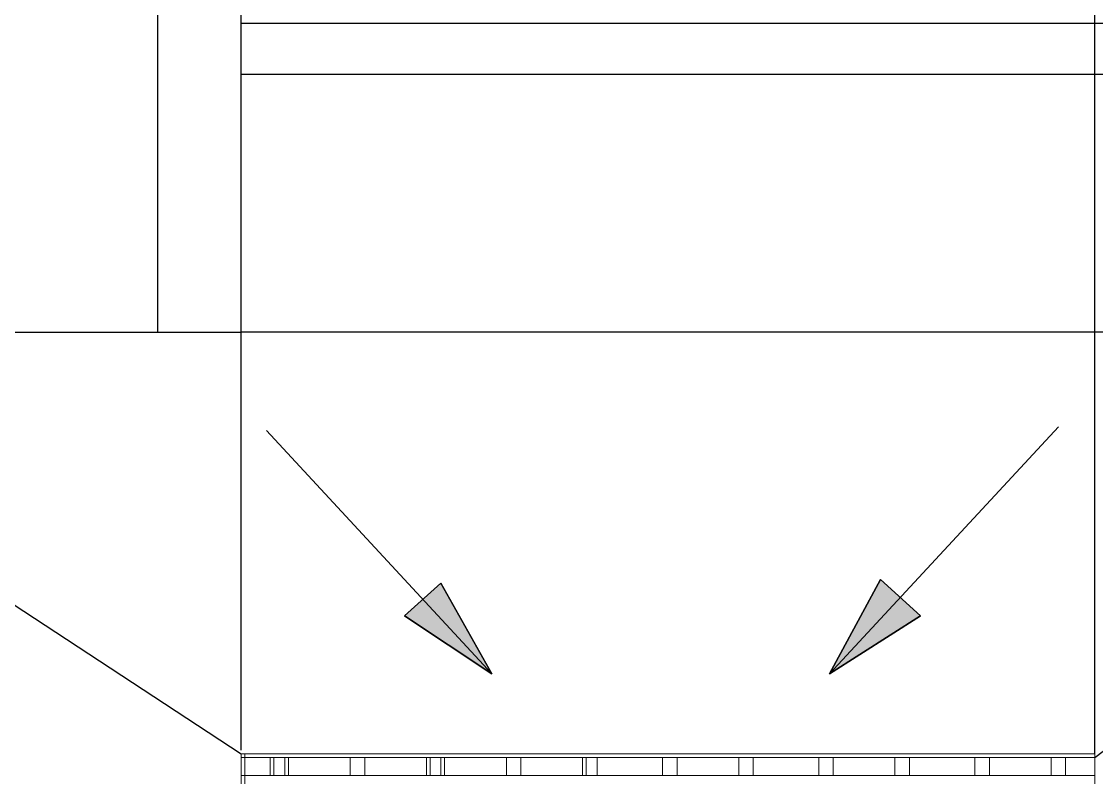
# Model space of a CAD drawing. Header units: millimetres. Extents: x 4241 to 6572, y 870 to 1291.
# Drawn here: x 4916.3 to 4928.83, y 920.59 to 929.4 of the extents above; entities that cross this region are included whole.
import ezdxf

# ---------------------------------------------------------------- set-up
doc = ezdxf.new("R2010")
doc.units = ezdxf.units.MM
doc.layers.add('PDF _0', color=7, linetype='Continuous')
doc.layers.add('PDF _Aquastok Объекты', color=7, linetype='Continuous')

msp = doc.modelspace()

# ---------------------------------------------------------------- linework, layer by layer
at = {"layer": 'PDF _0', "lineweight": 30}
for points in [[(4903.8717, 925.7776), (4918.8582, 925.7776), (4918.8582, 951.6018)], [(4917.8845, 925.7776), (4917.8845, 951.6018)], [(4918.8582, 928.7834), (4938.8825, 928.7834)], [(4911.3649, 925.7776), (4918.8582, 920.8668)], [(4928.8068, 920.8244), (4935.2841, 925.7353)]]:
    msp.add_lwpolyline(points, dxfattribs=at)
at = {"layer": 'PDF _0', "color": 5, "lineweight": 25}
for points in [[(4918.8582, 920.9091), (4918.8582, 930.8154)], [(4928.8068, 920.8668), (4928.8068, 930.8154)]]:
    msp.add_lwpolyline(points, dxfattribs=at)
at = {"layer": 'PDF _0', "lineweight": 30}
msp.add_lwpolyline([(4938.8825, 929.3761), (4938.8825, 925.7776), (4918.8582, 925.7776), (4918.8582, 929.3761)], close=True, dxfattribs=at)
at = {"layer": 'PDF _0', "lineweight": 25}
for points in [[(4926.3091, 922.8988), (4926.7748, 922.4755), (4925.7164, 921.7981), (4926.3091, 922.8988), (4926.7748, 922.4755), (4925.7164, 921.7981), (4928.3835, 924.6769)], [(4921.1866, 922.8565), (4920.7632, 922.4755), (4921.7793, 921.7981), (4921.1866, 922.8565), (4920.7632, 922.4755), (4921.7793, 921.7981), (4919.1545, 924.6346)]]:
    msp.add_lwpolyline(points, dxfattribs=at)
for points in [[(4921.7793, 921.7981), (4920.7632, 922.4755), (4921.1866, 922.8565)], [(4925.7164, 921.7981), (4926.7748, 922.4755), (4926.3091, 922.8988)]]:
    msp.add_lwpolyline(points, close=True, dxfattribs=at)
at = {"layer": 'PDF _0', "transparency": 33554559}
for points in [[(4921.1866, 922.8565), (4920.7632, 922.4755), (4921.7793, 921.7981)], [(4926.3091, 922.8988), (4926.7748, 922.4755), (4925.7164, 921.7981)]]:
    msp.add_solid(points, dxfattribs=at)
at = {"layer": 'PDF _Aquastok Объекты', "lineweight": 20}
for points in [[(4918.9005, 920.8668), (4918.9005, 920.8244), (4918.8582, 920.8244), (4918.8582, 920.8668)], [(4919.2392, 920.6128), (4919.1968, 920.6128), (4919.1968, 920.8244), (4919.2392, 920.8244)], [(4919.1968, 920.8244), (4919.2392, 920.8244), (4919.2815, 920.8244), (4919.3239, 920.8244), (4919.3662, 920.8244), (4919.4085, 920.8244), (4920.1282, 920.8244), (4920.1282, 920.6128), (4919.4085, 920.6128), (4919.3662, 920.6128), (4919.3239, 920.6128), (4919.2815, 920.6128), (4919.2392, 920.6128), (4919.1968, 920.6128), (4919.2392, 920.6128), (4919.2815, 920.6128), (4919.3239, 920.6128), (4919.3662, 920.6128), (4919.3662, 920.8244), (4919.4085, 920.8244), (4919.3662, 920.8244), (4919.3239, 920.8244), (4919.2815, 920.8244), (4919.2392, 920.8244)], [(4919.4085, 920.8244), (4919.4085, 920.6128), (4920.1282, 920.6128), (4920.1282, 920.8244)], [(4920.2976, 920.8244), (4920.2552, 920.8244), (4920.2129, 920.8244), (4920.1705, 920.8244), (4920.1282, 920.8244), (4920.1705, 920.8244), (4920.2129, 920.8244), (4920.2552, 920.8244)], [(4920.2976, 920.8244), (4920.2976, 920.6128), (4921.0172, 920.6128), (4921.0172, 920.8244)], [(4921.2289, 920.8244), (4921.2289, 920.6128), (4921.1866, 920.6128), (4921.1442, 920.6128), (4921.1019, 920.6128), (4921.0596, 920.6128), (4921.0172, 920.6128), (4920.2976, 920.6128), (4920.2976, 920.8244), (4921.0172, 920.8244), (4921.0596, 920.8244), (4921.1019, 920.8244), (4921.1442, 920.8244), (4921.1866, 920.8244)], [(4921.1866, 920.6128), (4921.1866, 920.8244), (4921.1442, 920.8244), (4921.1019, 920.8244), (4921.0596, 920.8244), (4921.0596, 920.6128), (4921.1019, 920.6128), (4921.1442, 920.6128)], [(4922.1179, 920.8244), (4922.0756, 920.8244), (4922.0333, 920.8244), (4921.9909, 920.8244), (4921.9486, 920.8244), (4921.9909, 920.8244), (4922.0333, 920.8244), (4922.0756, 920.8244)], [(4922.88, 920.8244), (4922.88, 920.6128), (4922.8376, 920.6128), (4922.8376, 920.8244), (4922.88, 920.8244), (4922.9223, 920.8244), (4922.9646, 920.8244), (4923.007, 920.8244), (4922.9646, 920.8244), (4922.9223, 920.8244)], [(4923.007, 920.8244), (4923.007, 920.6128)], [(4923.769, 920.6128), (4923.769, 920.8244)], [(4923.9383, 920.8244), (4923.896, 920.8244), (4923.8537, 920.8244), (4923.8113, 920.8244), (4923.769, 920.8244), (4923.8113, 920.8244), (4923.8537, 920.8244), (4923.896, 920.8244)], [(4923.9383, 920.8244), (4923.9383, 920.6128)], [(4924.8274, 920.8244), (4924.785, 920.8244), (4924.7427, 920.8244), (4924.7004, 920.8244), (4924.658, 920.8244), (4924.7004, 920.8244), (4924.7427, 920.8244), (4924.785, 920.8244)], [(4924.8274, 920.6128), (4924.8274, 920.8244), (4924.8274, 920.6128), (4925.5894, 920.6128)], [(4925.7587, 920.8244), (4925.7164, 920.8244), (4925.6741, 920.8244), (4925.6317, 920.8244), (4925.5894, 920.8244), (4925.6317, 920.8244), (4925.6741, 920.8244), (4925.7164, 920.8244)], [(4926.6478, 920.8244), (4926.6054, 920.8244), (4926.5631, 920.8244), (4926.5208, 920.8244), (4926.4784, 920.8244), (4926.5208, 920.8244), (4926.5631, 920.8244), (4926.6054, 920.8244)], [(4927.5791, 920.8244), (4927.5368, 920.8244), (4927.4945, 920.8244), (4927.4521, 920.8244), (4927.4098, 920.8244), (4927.4521, 920.8244), (4927.4945, 920.8244), (4927.5368, 920.8244)], [(4928.4682, 920.8244), (4928.4258, 920.8244), (4928.3835, 920.8244), (4928.3412, 920.8244), (4928.2988, 920.8244), (4928.3412, 920.8244), (4928.3835, 920.8244), (4928.4258, 920.8244)], [(4928.8068, 920.8244), (4928.4682, 920.8244)], [(4928.8068, 920.8244), (4928.8068, 920.8668)], [(4920.2976, 920.6128), (4920.2552, 920.6128), (4920.2129, 920.6128), (4920.1705, 920.6128), (4920.1282, 920.6128), (4920.1705, 920.6128), (4920.2129, 920.6128), (4920.2552, 920.6128)], [(4922.1179, 920.6128), (4922.0756, 920.6128), (4922.0333, 920.6128), (4921.9909, 920.6128), (4921.9486, 920.6128), (4921.9909, 920.6128), (4922.0333, 920.6128), (4922.0756, 920.6128)], [(4922.8376, 920.6128), (4922.88, 920.6128), (4922.9223, 920.6128), (4922.9646, 920.6128), (4923.007, 920.6128), (4922.9646, 920.6128), (4922.9223, 920.6128), (4922.88, 920.6128)], [(4923.9383, 920.6128), (4923.896, 920.6128), (4923.8537, 920.6128), (4923.8113, 920.6128), (4923.769, 920.6128), (4923.8113, 920.6128), (4923.8537, 920.6128), (4923.896, 920.6128)], [(4924.8274, 920.6128), (4924.785, 920.6128), (4924.7427, 920.6128), (4924.7004, 920.6128), (4924.658, 920.6128), (4924.7004, 920.6128), (4924.7427, 920.6128), (4924.785, 920.6128)], [(4925.7587, 920.6128), (4925.7164, 920.6128), (4925.6741, 920.6128), (4925.6317, 920.6128), (4925.5894, 920.6128), (4925.6317, 920.6128), (4925.6741, 920.6128), (4925.7164, 920.6128)], [(4926.6478, 920.6128), (4926.6054, 920.6128), (4926.5631, 920.6128), (4926.5208, 920.6128), (4926.4784, 920.6128), (4926.5208, 920.6128), (4926.5631, 920.6128), (4926.6054, 920.6128)], [(4926.6478, 920.6128), (4927.4098, 920.6128)], [(4927.5791, 920.6128), (4927.5368, 920.6128), (4927.4945, 920.6128), (4927.4521, 920.6128), (4927.4098, 920.6128), (4927.4521, 920.6128), (4927.4945, 920.6128), (4927.5368, 920.6128)], [(4928.4682, 920.6128), (4928.4258, 920.6128), (4928.3835, 920.6128), (4928.3412, 920.6128), (4928.2988, 920.6128), (4928.3412, 920.6128), (4928.3835, 920.6128), (4928.4258, 920.6128)], [(4928.4682, 920.6128), (4928.8068, 920.6128)]]:
    msp.add_lwpolyline(points, close=True, dxfattribs=at)
for points in [[(4918.8582, 920.8244), (4918.8582, 920.1471), (4918.8582, 920.6128), (4918.9005, 920.6128), (4918.9005, 920.1471), (4919.1122, 920.1471), (4919.1545, 920.1471), (4919.1968, 920.1471), (4919.1968, 920.1047), (4919.1968, 919.8507)], [(4918.9005, 920.8668), (4928.8068, 920.8668)], [(4918.9005, 920.8244), (4918.9005, 920.8244)], [(4919.1968, 920.8244), (4918.9005, 920.8244), (4919.1968, 920.8244)], [(4918.9005, 920.8244), (4918.9005, 920.8244)], [(4918.9005, 920.8244), (4918.9005, 920.6128), (4918.9005, 920.8244)], [(4919.4085, 920.8244), (4919.4085, 920.8244)], [(4920.1282, 920.8244), (4920.1282, 920.8244)], [(4920.2976, 920.8244), (4920.2976, 920.8244)], [(4921.0596, 920.8244), (4921.0172, 920.8244), (4921.0596, 920.8244)], [(4921.0172, 920.8244), (4921.0172, 920.8244)], [(4921.2289, 920.8244), (4921.1866, 920.8244), (4921.2289, 920.8244)], [(4921.9486, 920.8244), (4921.2289, 920.8244), (4921.9486, 920.8244)], [(4921.9486, 920.6128), (4921.9486, 920.8244), (4921.9486, 920.6128)], [(4922.1179, 920.8244), (4922.1179, 920.8244)], [(4922.8376, 920.8244), (4922.1179, 920.8244), (4922.8376, 920.8244)], [(4922.1179, 920.6128), (4922.1179, 920.8244), (4922.1179, 920.6128)], [(4922.88, 920.8244), (4922.8376, 920.8244), (4922.88, 920.8244)], [(4922.8376, 920.8244), (4922.8376, 920.8244)], [(4923.769, 920.8244), (4923.007, 920.8244), (4923.769, 920.8244)], [(4923.769, 920.8244), (4923.769, 920.8244)], [(4924.658, 920.8244), (4923.9383, 920.8244), (4924.658, 920.8244)], [(4923.9383, 920.8244), (4923.9383, 920.8244)], [(4924.658, 920.6128), (4924.658, 920.8244), (4924.658, 920.6128)], [(4924.658, 920.8244), (4924.658, 920.8244)], [(4925.5894, 920.8244), (4924.8274, 920.8244), (4925.5894, 920.8244)], [(4924.8274, 920.8244), (4924.8274, 920.8244)], [(4925.5894, 920.6128), (4925.5894, 920.8244), (4925.5894, 920.6128)], [(4925.5894, 920.8244), (4925.5894, 920.8244)], [(4925.7587, 920.6128), (4925.7587, 920.8244), (4925.7587, 920.6128)], [(4925.7587, 920.8244), (4925.7587, 920.8244)], [(4926.4784, 920.8244), (4925.7587, 920.8244), (4926.4784, 920.8244)], [(4926.4784, 920.8244), (4926.4784, 920.8244)], [(4926.4784, 920.6128), (4926.4784, 920.8244), (4926.4784, 920.6128)], [(4926.6478, 920.8244), (4926.6478, 920.8244)], [(4927.4098, 920.8244), (4926.6478, 920.8244), (4927.4098, 920.8244)], [(4926.6478, 920.6128), (4926.6478, 920.8244), (4926.6478, 920.6128)], [(4927.4098, 920.6128), (4927.4098, 920.8244), (4927.4098, 920.6128)], [(4927.4098, 920.8244), (4927.4098, 920.8244)], [(4927.5791, 920.6128), (4927.5791, 920.8244), (4927.5791, 920.6128)], [(4927.5791, 920.8244), (4927.5791, 920.8244)], [(4928.2988, 920.8244), (4927.5791, 920.8244), (4928.2988, 920.8244)], [(4928.2988, 920.8244), (4928.2988, 920.8244)], [(4928.2988, 920.6128), (4928.2988, 920.8244), (4928.2988, 920.6128)], [(4928.4682, 920.8244), (4928.4682, 920.8244)], [(4928.4682, 920.6128), (4928.4682, 920.8244), (4928.4682, 920.6128)], [(4928.8068, 920.6128), (4928.8068, 920.8244), (4928.8068, 920.6128)], [(4928.8068, 920.8244), (4928.8068, 920.8244)], [(4928.8068, 920.8244), (4928.8068, 920.8244)], [(4928.8068, 920.8244), (4928.8068, 920.1471)], [(4918.9005, 920.6128), (4918.8582, 920.6128), (4918.9005, 920.6128)], [(4918.9005, 920.6128), (4918.9005, 920.6128)], [(4919.1968, 920.6128), (4918.9005, 920.6128), (4919.1968, 920.6128)], [(4928.4682, 920.1047), (4928.5105, 920.1047), (4928.5105, 920.1471), (4928.5528, 920.1471), (4928.8068, 920.1471), (4928.8068, 920.6128), (4918.9005, 920.6128), (4928.8068, 920.6128), (4928.8068, 920.1471), (4928.5528, 920.1471), (4928.5528, 920.1047), (4928.5105, 920.1047), (4928.5105, 920.0624)], [(4919.4085, 920.6128), (4919.3662, 920.6128), (4919.4085, 920.6128)], [(4920.1282, 920.6128), (4920.1282, 920.6128)], [(4920.2976, 920.6128), (4920.2976, 920.6128)], [(4921.0596, 920.6128), (4921.0172, 920.6128), (4921.0596, 920.6128)], [(4921.0172, 920.6128), (4921.0172, 920.6128)], [(4921.2289, 920.6128), (4921.1866, 920.6128), (4921.2289, 920.6128)], [(4921.9486, 920.6128), (4921.2289, 920.6128), (4921.9486, 920.6128)], [(4921.9486, 920.6128), (4921.9486, 920.6128)], [(4922.1179, 920.6128), (4922.1179, 920.6128)], [(4922.8376, 920.6128), (4922.1179, 920.6128), (4922.8376, 920.6128)], [(4923.769, 920.6128), (4923.007, 920.6128), (4923.769, 920.6128)], [(4923.007, 920.6128), (4923.007, 920.6128)], [(4923.769, 920.6128), (4923.769, 920.6128)], [(4923.9383, 920.6128), (4923.9383, 920.6128)], [(4924.658, 920.6128), (4923.9383, 920.6128), (4924.658, 920.6128)], [(4924.658, 920.6128), (4924.658, 920.6128)], [(4925.5894, 920.6128), (4925.5894, 920.6128)], [(4925.7587, 920.6128), (4925.7587, 920.6128)], [(4926.4784, 920.6128), (4925.7587, 920.6128), (4926.4784, 920.6128)], [(4926.4784, 920.6128), (4926.4784, 920.6128)], [(4926.6478, 920.6128), (4926.6478, 920.6128)], [(4927.4098, 920.6128), (4927.4098, 920.6128)], [(4927.5791, 920.6128), (4927.5791, 920.6128)], [(4928.2988, 920.6128), (4927.5791, 920.6128), (4928.2988, 920.6128)], [(4928.2988, 920.6128), (4928.2988, 920.6128)], [(4928.4682, 920.6128), (4928.4682, 920.6128)], [(4928.8068, 920.6128), (4928.8068, 920.6128)], [(4928.8068, 920.6128), (4928.8068, 920.6128)], [(4928.8068, 920.6128), (4928.8068, 920.6128)], [(4928.8068, 920.6128), (4928.8068, 920.6128)]]:
    msp.add_lwpolyline(points, dxfattribs=at)

doc.saveas('drawing.dxf')
